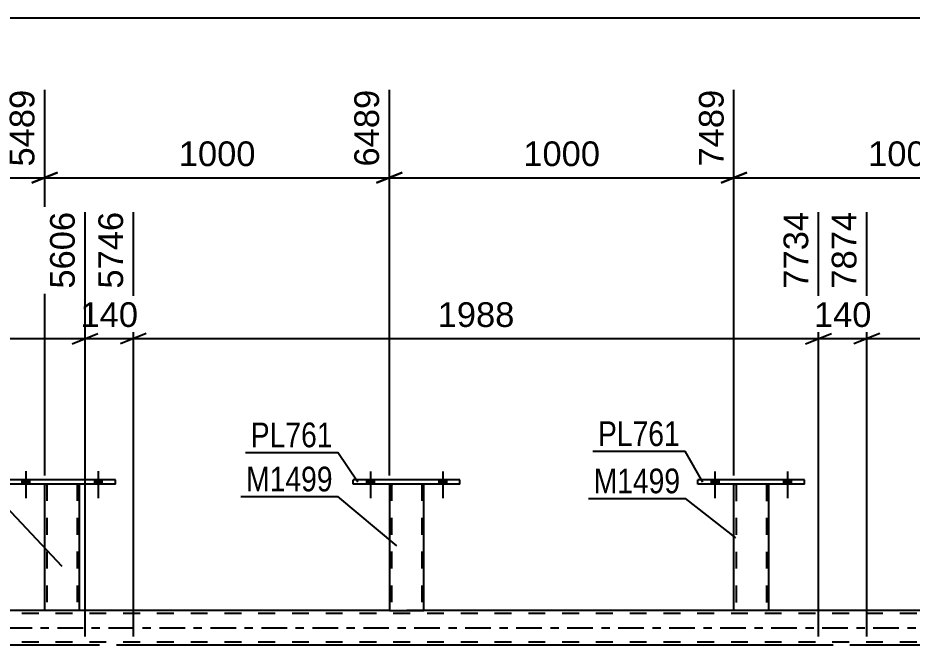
# Model space of a CAD drawing. Header units: millimetres. Extents: x 0 to 841, y 0 to 594.
# Drawn here: x 296.7 to 400.5, y 447.6 to 520.4 of the extents above; entities that cross this region are included whole.
import ezdxf

# ---------------------------------------------------------------- set-up
doc = ezdxf.new("R2010")
doc.units = ezdxf.units.MM
doc.linetypes.add('DXK_LINE_DOT2', pattern=[3.9198, 1.9599, -1.9599])
doc.linetypes.add('DXK_LINE_DOT3', pattern=[5.9187, 2.979, -0.9799, 0.9799, -0.9799])
doc.styles.add('Arial', font='ARIAL.TTF', dxfattribs={"height": 0.2})
doc.styles.add('Arial Narrow', font='ARIALN.TTF', dxfattribs={"height": 0.2})

# ---------------------------------------------------------------- blocks, each defined once
blk = doc.blocks.new('Part-318464264-2900 - 2863')
at = {"color": 2, "linetype": 'Continuous'}
for p, q in [((299.77, 451.62), (299.77, 466.31)), ((303.77, 466.31), (303.77, 451.62)), ((303.74, 451.62), (299.77, 451.62)), ((303.77, 451.62), (303.74, 451.62))]:
    blk.add_line(p, q, dxfattribs=at)
at = {"color": 7, "linetype": 'DXK_LINE_DOT2'}
for p, q in [((299.77, 466.31), (299.77, 466.31)), ((299.77, 466.31), (299.77, 466.31)), ((299.77, 466.31), (299.77, 466.31)), ((299.81, 466.31), (299.77, 466.31)), ((299.77, 466.31), (299.81, 466.31)), ((299.92, 466.31), (299.81, 466.31)), ((299.81, 466.31), (299.92, 466.31)), ((300.07, 466.31), (299.92, 466.31)), ((299.92, 466.31), (300.07, 466.31)), ((300.01, 466.31), (300.01, 466.31)), ((300.01, 466.31), (300.01, 451.62)), ((300.03, 466.31), (300.01, 466.31)), ((300.01, 466.31), (300.03, 466.31)), ((300.09, 466.31), (300.03, 466.31)), ((300.03, 466.31), (300.09, 466.31)), ((303.48, 466.31), (300.07, 466.31)), ((303.48, 466.31), (300.07, 466.31)), ((303.39, 466.31), (300.09, 466.31)), ((300.09, 466.31), (300.16, 466.31)), ((303.46, 466.31), (300.16, 466.31)), ((303.46, 466.31), (303.39, 466.31)), ((303.52, 466.31), (303.46, 466.31)), ((303.46, 466.31), (303.52, 466.31)), ((303.48, 466.31), (303.63, 466.31)), ((303.63, 466.31), (303.48, 466.31)), ((303.53, 466.31), (303.52, 466.31)), ((303.52, 466.31), (303.53, 466.31)), ((303.53, 466.31), (303.53, 466.31)), ((303.53, 466.31), (303.53, 451.62)), ((303.63, 466.31), (303.74, 466.31)), ((303.74, 466.31), (303.63, 466.31)), ((303.74, 466.31), (303.77, 466.31)), ((303.77, 466.31), (303.74, 466.31)), ((303.77, 466.31), (303.77, 466.31)), ((303.77, 466.31), (303.77, 466.31)), ((303.77, 466.31), (303.77, 466.31)), ((303.52, 451.62), (303.53, 451.62))]:
    blk.add_line(p, q, dxfattribs=at)
blk = doc.blocks.new('Bolt-318464264-2967 - 2863')
at = {"linetype": 'Continuous'}
for points in [[(297.13, 466.31), (298.01, 466.31), (298.01, 466.79), (297.13, 466.79)], [(305.53, 466.31), (306.41, 466.31), (306.41, 466.79), (305.53, 466.79)]]:
    blk.add_hatch(color=1, dxfattribs=at).paths.add_polyline_path(points)
at = {"color": 1, "linetype": 'Continuous'}
for p, q in [((297.57, 467.79), (297.57, 464.67)), ((305.97, 467.79), (305.97, 464.67)), ((297.13, 466.79), (297.13, 466.31)), ((298.01, 466.79), (298.01, 466.31)), ((305.53, 466.79), (305.53, 466.31)), ((306.41, 466.79), (306.41, 466.31))]:
    blk.add_line(p, q, dxfattribs=at)
blk = doc.blocks.new('Part-318464264-2922 - 2863')
at = {"color": 2, "linetype": 'Continuous'}
for p, q in [((299.77, 451.62), (263.77, 451.62)), ((339.77, 451.62), (303.77, 451.62)), ((379.77, 451.62), (343.77, 451.62)), ((419.82, 451.62), (383.77, 451.62)), ((304.45, 447.62), (224.93, 447.62)), ((389.59, 447.62), (310.06, 447.62)), ((474.73, 447.62), (395.19, 447.62))]:
    blk.add_line(p, q, dxfattribs=at)
at = {"color": 7, "linetype": 'DXK_LINE_DOT2'}
for p, q in [((303.77, 451.62), (299.77, 451.62)), ((343.77, 451.62), (339.77, 451.62)), ((383.77, 451.62), (379.77, 451.62)), ((765.53, 451.3), (80.22, 451.3)), ((765.53, 447.94), (80.22, 447.94)), ((310.06, 447.62), (304.45, 447.62)), ((395.19, 447.62), (389.59, 447.62))]:
    blk.add_line(p, q, dxfattribs=at)
at = {"color": 7, "linetype": 'DXK_LINE_DOT3'}
blk.add_line((70.41, 449.62), (765.53, 449.62), dxfattribs=at)
blk = doc.blocks.new('Bolt-318464264-2963 - 2863')
at = {"linetype": 'Continuous'}
for points in [[(377.13, 466.3), (378.01, 466.3), (378.01, 466.78), (377.13, 466.78)], [(385.53, 466.3), (386.41, 466.3), (386.41, 466.78), (385.53, 466.78)]]:
    blk.add_hatch(color=1, dxfattribs=at).paths.add_polyline_path(points)
at = {"color": 1, "linetype": 'Continuous'}
for p, q in [((377.57, 467.78), (377.57, 464.66)), ((385.97, 467.78), (385.97, 464.66)), ((377.13, 466.78), (377.13, 466.3)), ((378.01, 466.78), (378.01, 466.3)), ((385.53, 466.78), (385.53, 466.3)), ((386.41, 466.78), (386.41, 466.3))]:
    blk.add_line(p, q, dxfattribs=at)
blk = doc.blocks.new('Bolt-318464264-2984 - 2863')
at = {"linetype": 'Continuous'}
for points in [[(297.13, 466.31), (298.01, 466.31), (298.01, 466.79), (297.13, 466.79)], [(305.53, 466.31), (306.41, 466.31), (306.41, 466.79), (305.53, 466.79)]]:
    blk.add_hatch(color=1, dxfattribs=at).paths.add_polyline_path(points)
at = {"color": 1, "linetype": 'Continuous'}
for p, q in [((297.57, 467.79), (297.57, 464.67)), ((305.97, 467.79), (305.97, 464.67)), ((297.13, 466.79), (297.13, 466.31)), ((298.01, 466.79), (298.01, 466.31)), ((305.53, 466.79), (305.53, 466.31)), ((306.41, 466.79), (306.41, 466.31))]:
    blk.add_line(p, q, dxfattribs=at)
blk = doc.blocks.new('Part-318464264-3057 - 2863')
at = {"color": 2, "linetype": 'Continuous'}
for p, q in [((375.57, 466.3), (375.57, 466.78)), ((387.97, 466.78), (375.57, 466.78)), ((387.97, 466.3), (375.57, 466.3)), ((387.97, 466.3), (387.97, 466.78))]:
    blk.add_line(p, q, dxfattribs=at)
blk = doc.blocks.new('Bolt-318464264-3091 - 2863')
at = {"linetype": 'Continuous'}
for points in [[(337.13, 466.3), (338.01, 466.3), (338.01, 466.78), (337.13, 466.78)], [(345.53, 466.3), (346.41, 466.3), (346.41, 466.78), (345.53, 466.78)]]:
    blk.add_hatch(color=1, dxfattribs=at).paths.add_polyline_path(points)
at = {"color": 1, "linetype": 'Continuous'}
for p, q in [((337.57, 467.78), (337.57, 464.66)), ((345.97, 467.78), (345.97, 464.66)), ((337.13, 466.78), (337.13, 466.3)), ((338.01, 466.78), (338.01, 466.3)), ((345.53, 466.78), (345.53, 466.3)), ((346.41, 466.78), (346.41, 466.3))]:
    blk.add_line(p, q, dxfattribs=at)
blk = doc.blocks.new('Bolt-318464264-3092 - 2863')
at = {"linetype": 'Continuous'}
for points in [[(337.13, 466.3), (338.01, 466.3), (338.01, 466.78), (337.13, 466.78)], [(345.53, 466.3), (346.41, 466.3), (346.41, 466.78), (345.53, 466.78)]]:
    blk.add_hatch(color=1, dxfattribs=at).paths.add_polyline_path(points)
at = {"color": 1, "linetype": 'Continuous'}
for p, q in [((337.57, 467.78), (337.57, 464.66)), ((345.97, 467.78), (345.97, 464.66)), ((337.13, 466.78), (337.13, 466.3)), ((338.01, 466.78), (338.01, 466.3)), ((345.53, 466.78), (345.53, 466.3)), ((346.41, 466.78), (346.41, 466.3))]:
    blk.add_line(p, q, dxfattribs=at)
blk = doc.blocks.new('Part-318464264-3112 - 2863')
at = {"color": 7, "linetype": 'DXK_LINE_DOT2'}
for p, q in [((339.77, 466.31), (339.77, 466.31)), ((339.77, 466.31), (339.77, 466.3)), ((339.77, 466.3), (339.77, 466.31)), ((339.81, 466.31), (339.77, 466.31)), ((339.77, 466.31), (339.81, 466.31)), ((339.91, 466.31), (339.81, 466.31)), ((339.81, 466.31), (339.91, 466.31)), ((340.07, 466.31), (339.91, 466.31)), ((339.91, 466.31), (340.07, 466.31)), ((340.01, 466.31), (340.01, 466.31)), ((340.01, 466.31), (340.01, 451.62)), ((340.03, 466.31), (340.01, 466.31)), ((340.01, 466.31), (340.03, 466.31)), ((340.08, 466.31), (340.03, 466.31)), ((340.03, 466.31), (340.08, 466.31)), ((343.48, 466.31), (340.07, 466.31)), ((343.48, 466.31), (340.07, 466.31)), ((343.38, 466.31), (340.08, 466.31)), ((340.08, 466.31), (340.16, 466.31)), ((343.46, 466.31), (340.16, 466.31)), ((343.46, 466.31), (343.38, 466.31)), ((343.51, 466.31), (343.46, 466.31)), ((343.46, 466.31), (343.51, 466.31)), ((343.48, 466.31), (343.63, 466.31)), ((343.63, 466.31), (343.48, 466.31)), ((343.53, 466.31), (343.51, 466.31)), ((343.51, 466.31), (343.53, 466.31)), ((343.53, 466.31), (343.53, 466.31)), ((343.53, 466.31), (343.53, 451.62)), ((343.63, 466.31), (343.74, 466.31)), ((343.74, 466.31), (343.63, 466.31)), ((343.74, 466.31), (343.77, 466.31)), ((343.77, 466.31), (343.74, 466.31)), ((343.77, 466.31), (343.77, 466.31)), ((343.77, 466.31), (343.77, 466.3)), ((343.77, 466.3), (343.77, 466.31)), ((343.51, 451.62), (343.47, 451.62)), ((343.51, 451.62), (343.47, 451.62)), ((343.53, 451.62), (343.51, 451.62)), ((343.51, 451.62), (343.53, 451.62))]:
    blk.add_line(p, q, dxfattribs=at)
at = {"color": 2, "linetype": 'Continuous'}
for p, q in [((339.77, 466.3), (339.77, 451.62)), ((343.77, 451.62), (343.77, 466.3)), ((339.77, 451.62), (343.77, 451.62))]:
    blk.add_line(p, q, dxfattribs=at)
blk = doc.blocks.new('Part-318464264-3127 - 2863')
at = {"color": 2, "linetype": 'Continuous'}
for p, q in [((295.57, 466.31), (295.57, 466.79)), ((307.97, 466.79), (295.57, 466.79)), ((307.97, 466.31), (295.57, 466.31)), ((307.97, 466.31), (307.97, 466.79))]:
    blk.add_line(p, q, dxfattribs=at)
blk = doc.blocks.new('Part-318464264-3147 - 2863')
at = {"color": 2, "linetype": 'Continuous'}
for p, q in [((335.57, 466.3), (335.57, 466.78)), ((347.97, 466.78), (335.57, 466.78)), ((347.97, 466.3), (335.57, 466.3)), ((347.97, 466.3), (347.97, 466.78))]:
    blk.add_line(p, q, dxfattribs=at)
blk = doc.blocks.new('Part-318464264-3152 - 2863')
at = {"color": 2, "linetype": 'Continuous'}
for p, q in [((379.77, 451.62), (379.77, 466.3)), ((383.77, 466.3), (383.77, 451.62)), ((383.73, 451.62), (379.77, 451.62)), ((383.77, 451.62), (383.73, 451.62))]:
    blk.add_line(p, q, dxfattribs=at)
at = {"color": 7, "linetype": 'DXK_LINE_DOT2'}
for p, q in [((379.77, 466.3), (379.77, 466.3)), ((379.77, 466.3), (379.77, 466.3)), ((379.77, 466.3), (379.77, 466.3)), ((379.81, 466.3), (379.77, 466.3)), ((379.77, 466.3), (379.81, 466.3)), ((379.91, 466.3), (379.81, 466.3)), ((379.81, 466.3), (379.91, 466.3)), ((380.07, 466.3), (379.91, 466.3)), ((379.91, 466.3), (380.07, 466.3)), ((380.01, 466.3), (380.01, 466.3)), ((380.01, 466.3), (380.01, 451.62)), ((380.03, 466.3), (380.01, 466.3)), ((380.01, 466.3), (380.03, 466.3)), ((380.08, 466.3), (380.03, 466.3)), ((380.03, 466.3), (380.08, 466.3)), ((383.48, 466.3), (380.07, 466.3)), ((383.48, 466.3), (380.07, 466.3)), ((383.38, 466.3), (380.08, 466.3)), ((380.08, 466.3), (380.16, 466.3)), ((383.46, 466.3), (380.16, 466.3)), ((383.46, 466.3), (383.38, 466.3)), ((383.51, 466.3), (383.46, 466.3)), ((383.46, 466.3), (383.51, 466.3)), ((383.48, 466.3), (383.63, 466.3)), ((383.63, 466.3), (383.48, 466.3)), ((383.53, 466.3), (383.51, 466.3)), ((383.51, 466.3), (383.53, 466.3)), ((383.53, 466.3), (383.53, 466.3)), ((383.53, 466.3), (383.53, 451.62)), ((383.63, 466.3), (383.74, 466.3)), ((383.74, 466.3), (383.63, 466.3)), ((383.74, 466.3), (383.77, 466.3)), ((383.77, 466.3), (383.74, 466.3)), ((383.77, 466.3), (383.77, 466.3)), ((383.77, 466.3), (383.77, 466.3)), ((383.77, 466.3), (383.77, 466.3)), ((383.51, 451.62), (383.53, 451.62))]:
    blk.add_line(p, q, dxfattribs=at)
blk = doc.blocks.new('Bolt-318464264-3362 - 2863')
at = {"linetype": 'Continuous'}
for points in [[(377.13, 466.3), (378.01, 466.3), (378.01, 466.78), (377.13, 466.78)], [(385.53, 466.3), (386.41, 466.3), (386.41, 466.78), (385.53, 466.78)]]:
    blk.add_hatch(color=1, dxfattribs=at).paths.add_polyline_path(points)
at = {"color": 1, "linetype": 'Continuous'}
for p, q in [((377.57, 467.78), (377.57, 464.66)), ((385.97, 467.78), (385.97, 464.66)), ((377.13, 466.78), (377.13, 466.3)), ((378.01, 466.78), (378.01, 466.3)), ((385.53, 466.78), (385.53, 466.3)), ((386.41, 466.78), (386.41, 466.3))]:
    blk.add_line(p, q, dxfattribs=at)
blk = doc.blocks.new('StraightDimension-318464264-9869 - 2863')
at = {"color": 7, "linetype": 'Continuous'}
for p, q in [((299.77, 467.31), (299.77, 512.05)), ((339.77, 467.31), (339.77, 512.05)), ((301.27, 502.46), (298.27, 501.26)), ((338.27, 501.26), (341.27, 502.46)), ((299.77, 501.86), (339.77, 501.86))]:
    blk.add_line(p, q, dxfattribs=at)
at = {"color": 0}
blk.add_wipeout([(324.82, 502.61), (324.82, 506.81), (314.73, 506.81), (314.73, 502.61)], dxfattribs=at)
at = {"color": 3, "style": 'Arial'}
blk.add_text('1000', height=2.865, dxfattribs=at).set_placement((315.33, 503.21))
at = {"color": 0, "linetype": 'Continuous'}
blk.add_wipeout([(339.17, 512.65), (334.97, 512.65), (334.97, 502.56), (339.17, 502.56)], dxfattribs=at)
at = {"color": 3, "linetype": 'Continuous', "style": 'Arial'}
blk.add_text('6489', height=2.865, rotation=90.0002, dxfattribs=at).set_placement((338.57, 503.16))
blk = doc.blocks.new('StraightDimension-318464264-9868 - 2863')
at = {"color": 7, "linetype": 'Continuous'}
for p, q in [((339.77, 467.31), (339.77, 512.05)), ((379.77, 467.3), (379.77, 512.05)), ((341.27, 502.46), (338.27, 501.26)), ((378.27, 501.26), (381.27, 502.46)), ((339.77, 501.86), (379.77, 501.86))]:
    blk.add_line(p, q, dxfattribs=at)
at = {"color": 0}
blk.add_wipeout([(364.82, 502.61), (364.82, 506.81), (354.72, 506.81), (354.72, 502.61)], dxfattribs=at)
at = {"color": 3, "style": 'Arial'}
blk.add_text('1000', height=2.865, dxfattribs=at).set_placement((355.32, 503.21))
at = {"color": 0, "linetype": 'Continuous'}
blk.add_wipeout([(379.17, 512.65), (374.97, 512.65), (374.97, 502.56), (379.17, 502.56)], dxfattribs=at)
at = {"color": 3, "linetype": 'Continuous', "style": 'Arial'}
blk.add_text('7489', height=2.865, rotation=90.0002, dxfattribs=at).set_placement((378.57, 503.16))
blk = doc.blocks.new('StraightDimension-318464264-3579 - 2863')
at = {"color": 7, "linetype": 'Continuous'}
for p, q in [((310.06, 448.62), (310.06, 497.88)), ((389.59, 448.62), (389.59, 497.88)), ((311.56, 483.79), (308.56, 482.59)), ((388.09, 482.59), (391.09, 483.79)), ((310.06, 483.19), (389.59, 483.19))]:
    blk.add_line(p, q, dxfattribs=at)
at = {"color": 0, "linetype": 'Continuous'}
blk.add_wipeout([(388.99, 498.48), (384.79, 498.48), (384.79, 488.39), (388.99, 488.39)], dxfattribs=at)
at = {"color": 0}
blk.add_wipeout([(354.87, 483.94), (354.87, 488.14), (344.78, 488.14), (344.78, 483.94)], dxfattribs=at)
at = {"color": 3, "linetype": 'Continuous', "style": 'Arial'}
blk.add_text('7734', height=2.865, rotation=90.0002, dxfattribs=at).set_placement((388.39, 488.99))
at = {"color": 3, "style": 'Arial'}
blk.add_text('1988', height=2.865, dxfattribs=at).set_placement((345.38, 484.54))
blk = doc.blocks.new('StraightDimension-318464264-9867 - 2863')
at = {"color": 7, "linetype": 'Continuous'}
for p, q in [((379.77, 467.3), (379.77, 512.05)), ((419.82, 467.3), (419.82, 512.05)), ((381.27, 502.46), (378.27, 501.26)), ((418.32, 501.26), (421.32, 502.46)), ((379.77, 501.86), (419.82, 501.86))]:
    blk.add_line(p, q, dxfattribs=at)
at = {"color": 0}
blk.add_wipeout([(404.85, 502.61), (404.85, 506.81), (394.75, 506.81), (394.75, 502.61)], dxfattribs=at)
at = {"color": 3, "style": 'Arial'}
blk.add_text('1001', height=2.865, dxfattribs=at).set_placement((395.35, 503.21))
at = {"color": 0, "linetype": 'Continuous'}
blk.add_wipeout([(419.22, 512.65), (415.02, 512.65), (415.02, 502.56), (419.22, 502.56)], dxfattribs=at)
at = {"color": 3, "linetype": 'Continuous', "style": 'Arial'}
blk.add_text('8490', height=2.865, rotation=90.0002, dxfattribs=at).set_placement((418.62, 503.16))
blk = doc.blocks.new('StraightDimension-318464264-3621 - 2863')
at = {"color": 7, "linetype": 'Continuous'}
for p, q in [((395.19, 448.62), (395.19, 497.88)), ((474.73, 448.62), (474.73, 497.88)), ((396.69, 483.79), (393.69, 482.59)), ((473.23, 482.59), (476.23, 483.79)), ((395.19, 483.19), (474.73, 483.19))]:
    blk.add_line(p, q, dxfattribs=at)
at = {"color": 0, "linetype": 'Continuous'}
blk.add_wipeout([(474.13, 498.48), (469.93, 498.48), (469.93, 488.39), (474.13, 488.39)], dxfattribs=at)
at = {"color": 0}
blk.add_wipeout([(440.01, 483.94), (440.01, 488.14), (429.91, 488.14), (429.91, 483.94)], dxfattribs=at)
at = {"color": 3, "linetype": 'Continuous', "style": 'Arial'}
blk.add_text('9863', height=2.865, rotation=90.0002, dxfattribs=at).set_placement((473.53, 488.99))
at = {"color": 3, "style": 'Arial'}
blk.add_text('1988', height=2.865, dxfattribs=at).set_placement((430.51, 484.54))
blk = doc.blocks.new('StraightDimension-318464264-9870 - 2863')
at = {"color": 7, "linetype": 'Continuous'}
for p, q in [((259.77, 467.31), (259.77, 512.05)), ((299.77, 467.31), (299.77, 512.05)), ((261.27, 502.46), (258.27, 501.26)), ((298.27, 501.26), (301.27, 502.46)), ((259.77, 501.86), (299.77, 501.86))]:
    blk.add_line(p, q, dxfattribs=at)
at = {"color": 0}
blk.add_wipeout([(284.82, 502.61), (284.82, 506.81), (274.73, 506.81), (274.73, 502.61)], dxfattribs=at)
at = {"color": 3, "style": 'Arial'}
blk.add_text('1000', height=2.865, dxfattribs=at).set_placement((275.33, 503.21))
at = {"color": 0, "linetype": 'Continuous'}
blk.add_wipeout([(299.17, 512.65), (294.97, 512.65), (294.97, 502.56), (299.17, 502.56)], dxfattribs=at)
at = {"color": 3, "linetype": 'Continuous', "style": 'Arial'}
blk.add_text('5489', height=2.865, rotation=90.0002, dxfattribs=at).set_placement((298.57, 503.16))
blk = doc.blocks.new('StraightDimension-318464264-3593 - 2863')
at = {"color": 7, "linetype": 'Continuous'}
for p, q in [((304.45, 448.62), (304.45, 497.88)), ((310.06, 448.62), (310.06, 497.88)), ((302.95, 482.59), (305.95, 483.79)), ((311.56, 483.79), (308.56, 482.59)), ((304.45, 483.19), (310.06, 483.19))]:
    blk.add_line(p, q, dxfattribs=at)
at = {"color": 0}
blk.add_wipeout([(311.19, 483.94), (311.19, 488.14), (303.32, 488.14), (303.32, 483.94)], dxfattribs=at)
at = {"color": 3, "style": 'Arial'}
blk.add_text('140', height=2.865, dxfattribs=at).set_placement((303.92, 484.54))
at = {"color": 0, "linetype": 'Continuous'}
blk.add_wipeout([(309.46, 498.48), (305.26, 498.48), (305.26, 488.39), (309.46, 488.39)], dxfattribs=at)
at = {"color": 3, "linetype": 'Continuous', "style": 'Arial'}
blk.add_text('5746', height=2.865, rotation=90.0002, dxfattribs=at).set_placement((308.86, 488.99))
blk = doc.blocks.new('StraightDimension-318464264-3607 - 2863')
at = {"color": 7, "linetype": 'Continuous'}
for p, q in [((389.59, 448.62), (389.59, 497.88)), ((395.19, 448.62), (395.19, 497.88)), ((388.09, 482.59), (391.09, 483.79)), ((396.69, 483.79), (393.69, 482.59)), ((389.59, 483.19), (395.19, 483.19))]:
    blk.add_line(p, q, dxfattribs=at)
at = {"color": 0}
blk.add_wipeout([(396.33, 483.94), (396.33, 488.14), (388.45, 488.14), (388.45, 483.94)], dxfattribs=at)
at = {"color": 3, "style": 'Arial'}
blk.add_text('140', height=2.865, dxfattribs=at).set_placement((389.05, 484.54))
at = {"color": 0, "linetype": 'Continuous'}
blk.add_wipeout([(394.59, 498.48), (390.39, 498.48), (390.39, 488.39), (394.59, 488.39)], dxfattribs=at)
at = {"color": 3, "linetype": 'Continuous', "style": 'Arial'}
blk.add_text('7874', height=2.865, rotation=90.0002, dxfattribs=at).set_placement((393.99, 488.99))
blk = doc.blocks.new('StraightDimension-318464264-3763 - 2863')
at = {"color": 7, "linetype": 'Continuous'}
for p, q in [((224.93, 448.62), (224.93, 497.88)), ((304.45, 448.62), (304.45, 497.88)), ((226.43, 483.79), (223.43, 482.59)), ((302.95, 482.59), (305.95, 483.79)), ((224.93, 483.19), (304.45, 483.19))]:
    blk.add_line(p, q, dxfattribs=at)
at = {"color": 0, "linetype": 'Continuous'}
blk.add_wipeout([(303.85, 498.48), (299.65, 498.48), (299.65, 488.39), (303.85, 488.39)], dxfattribs=at)
at = {"color": 0}
blk.add_wipeout([(269.74, 483.94), (269.74, 488.14), (259.64, 488.14), (259.64, 483.94)], dxfattribs=at)
at = {"color": 3, "linetype": 'Continuous', "style": 'Arial'}
blk.add_text('5606', height=2.865, rotation=90.0002, dxfattribs=at).set_placement((303.25, 488.99))
at = {"color": 3, "style": 'Arial'}
blk.add_text('1988', height=2.865, dxfattribs=at).set_placement((260.24, 484.54))
blk = doc.blocks.new('StraightDimension-318464264-2034 - 1696')
at = {"color": 7, "linetype": 'Continuous'}
blk.add_line((89.13, 520.41), (800.02, 520.41), dxfattribs=at)
blk = doc.blocks.new('Mark-318464264-2896 - 2863')
at = {"color": 30, "linetype": 'Continuous'}
for p in [(282.47, 465.33), (301.78, 456.74)]:
    blk.add_line(p, (293.73, 465.33), dxfattribs=at)
at = {"color": 0}
blk.add_wipeout([(293.13, 465.93), (293.13, 468.93), (283.07, 468.93), (283.07, 465.93)], dxfattribs=at)
blk.add_wipeout([(293.13, 465.93), (293.13, 468.93), (283.07, 468.93), (283.07, 465.93)], dxfattribs=at)
at = {"color": 3, "style": 'Arial Narrow'}
blk.add_text('M1499', height=2.863, dxfattribs=at).set_placement((283.07, 465.93))
blk = doc.blocks.new('Mark-318464264-3143 - 2863')
at = {"color": 30, "linetype": 'Continuous'}
for p in [(323.09, 469.98), (336.13, 466.51)]:
    blk.add_line(p, (333.79, 469.98), dxfattribs=at)
at = {"color": 0}
blk.add_wipeout([(333.19, 470.58), (333.19, 473.58), (323.69, 473.58), (323.69, 470.58)], dxfattribs=at)
blk.add_wipeout([(333.19, 470.58), (333.19, 473.58), (323.69, 473.58), (323.69, 470.58)], dxfattribs=at)
at = {"color": 3, "style": 'Arial Narrow'}
blk.add_text('PL761', height=2.863, dxfattribs=at).set_placement((323.69, 470.58))
blk = doc.blocks.new('Mark-318464264-3053 - 2863')
at = {"color": 30, "linetype": 'Continuous'}
for p in [(363.39, 470.12), (376.14, 466.53)]:
    blk.add_line(p, (374.09, 470.12), dxfattribs=at)
at = {"color": 0}
blk.add_wipeout([(373.49, 470.72), (373.49, 473.72), (363.99, 473.72), (363.99, 470.72)], dxfattribs=at)
blk.add_wipeout([(373.49, 470.72), (373.49, 473.72), (363.99, 473.72), (363.99, 470.72)], dxfattribs=at)
at = {"color": 3, "style": 'Arial Narrow'}
blk.add_text('PL761', height=2.863, dxfattribs=at).set_placement((363.99, 470.72))
blk = doc.blocks.new('Mark-318464264-3108 - 2863')
at = {"color": 30, "linetype": 'Continuous'}
for p in [(322.55, 464.86), (340.65, 459.13)]:
    blk.add_line(p, (333.8, 464.86), dxfattribs=at)
at = {"color": 0}
blk.add_wipeout([(333.2, 465.46), (333.2, 468.46), (323.15, 468.46), (323.15, 465.46)], dxfattribs=at)
blk.add_wipeout([(333.2, 465.46), (333.2, 468.46), (323.15, 468.46), (323.15, 465.46)], dxfattribs=at)
at = {"color": 3, "style": 'Arial Narrow'}
blk.add_text('M1499', height=2.863, dxfattribs=at).set_placement((323.15, 465.46))
blk = doc.blocks.new('Mark-318464264-3148 - 2863')
at = {"color": 30, "linetype": 'Continuous'}
for p in [(362.89, 464.64), (380, 460.07)]:
    blk.add_line(p, (374.14, 464.64), dxfattribs=at)
at = {"color": 0}
blk.add_wipeout([(373.54, 465.24), (373.54, 468.24), (363.49, 468.24), (363.49, 465.24)], dxfattribs=at)
blk.add_wipeout([(373.54, 465.24), (373.54, 468.24), (363.49, 468.24), (363.49, 465.24)], dxfattribs=at)
at = {"color": 3, "style": 'Arial Narrow'}
blk.add_text('M1499', height=2.863, dxfattribs=at).set_placement((363.49, 465.24))

msp = doc.modelspace()

# ---------------------------------------------------------------- block references
for name in ['StraightDimension-318464264-2034 - 1696', 'Bolt-318464264-2967 - 2863', 'Bolt-318464264-2984 - 2863', 'Bolt-318464264-3091 - 2863', 'Bolt-318464264-3092 - 2863', 'Bolt-318464264-2963 - 2863', 'Bolt-318464264-3362 - 2863', 'Part-318464264-3127 - 2863', 'Part-318464264-2900 - 2863', 'Part-318464264-3147 - 2863', 'Part-318464264-3112 - 2863', 'Part-318464264-3057 - 2863', 'Part-318464264-3152 - 2863', 'Part-318464264-2922 - 2863']:
    msp.add_blockref(name, (0, 0))

# ---------------------------------------------------------------- next in the draw order: block references
msp.add_blockref('StraightDimension-318464264-9869 - 2863', (0, 0))

# ---------------------------------------------------------------- next in the draw order: block references
for name in ['StraightDimension-318464264-9870 - 2863', 'StraightDimension-318464264-9868 - 2863']:
    msp.add_blockref(name, (0, 0))

# ---------------------------------------------------------------- next in the draw order: block references
msp.add_blockref('StraightDimension-318464264-3579 - 2863', (0, 0))

# ---------------------------------------------------------------- next in the draw order: block references
for name in ['StraightDimension-318464264-9867 - 2863', 'StraightDimension-318464264-3593 - 2863', 'Mark-318464264-3143 - 2863', 'Mark-318464264-3053 - 2863']:
    msp.add_blockref(name, (0, 0))

# ---------------------------------------------------------------- next in the draw order: block references
for name in ['StraightDimension-318464264-3763 - 2863', 'StraightDimension-318464264-3621 - 2863', 'Mark-318464264-3108 - 2863', 'Mark-318464264-3148 - 2863']:
    msp.add_blockref(name, (0, 0))

# ---------------------------------------------------------------- next in the draw order: block references
for name in ['StraightDimension-318464264-3607 - 2863', 'Mark-318464264-2896 - 2863']:
    msp.add_blockref(name, (0, 0))

doc.saveas('drawing.dxf')
